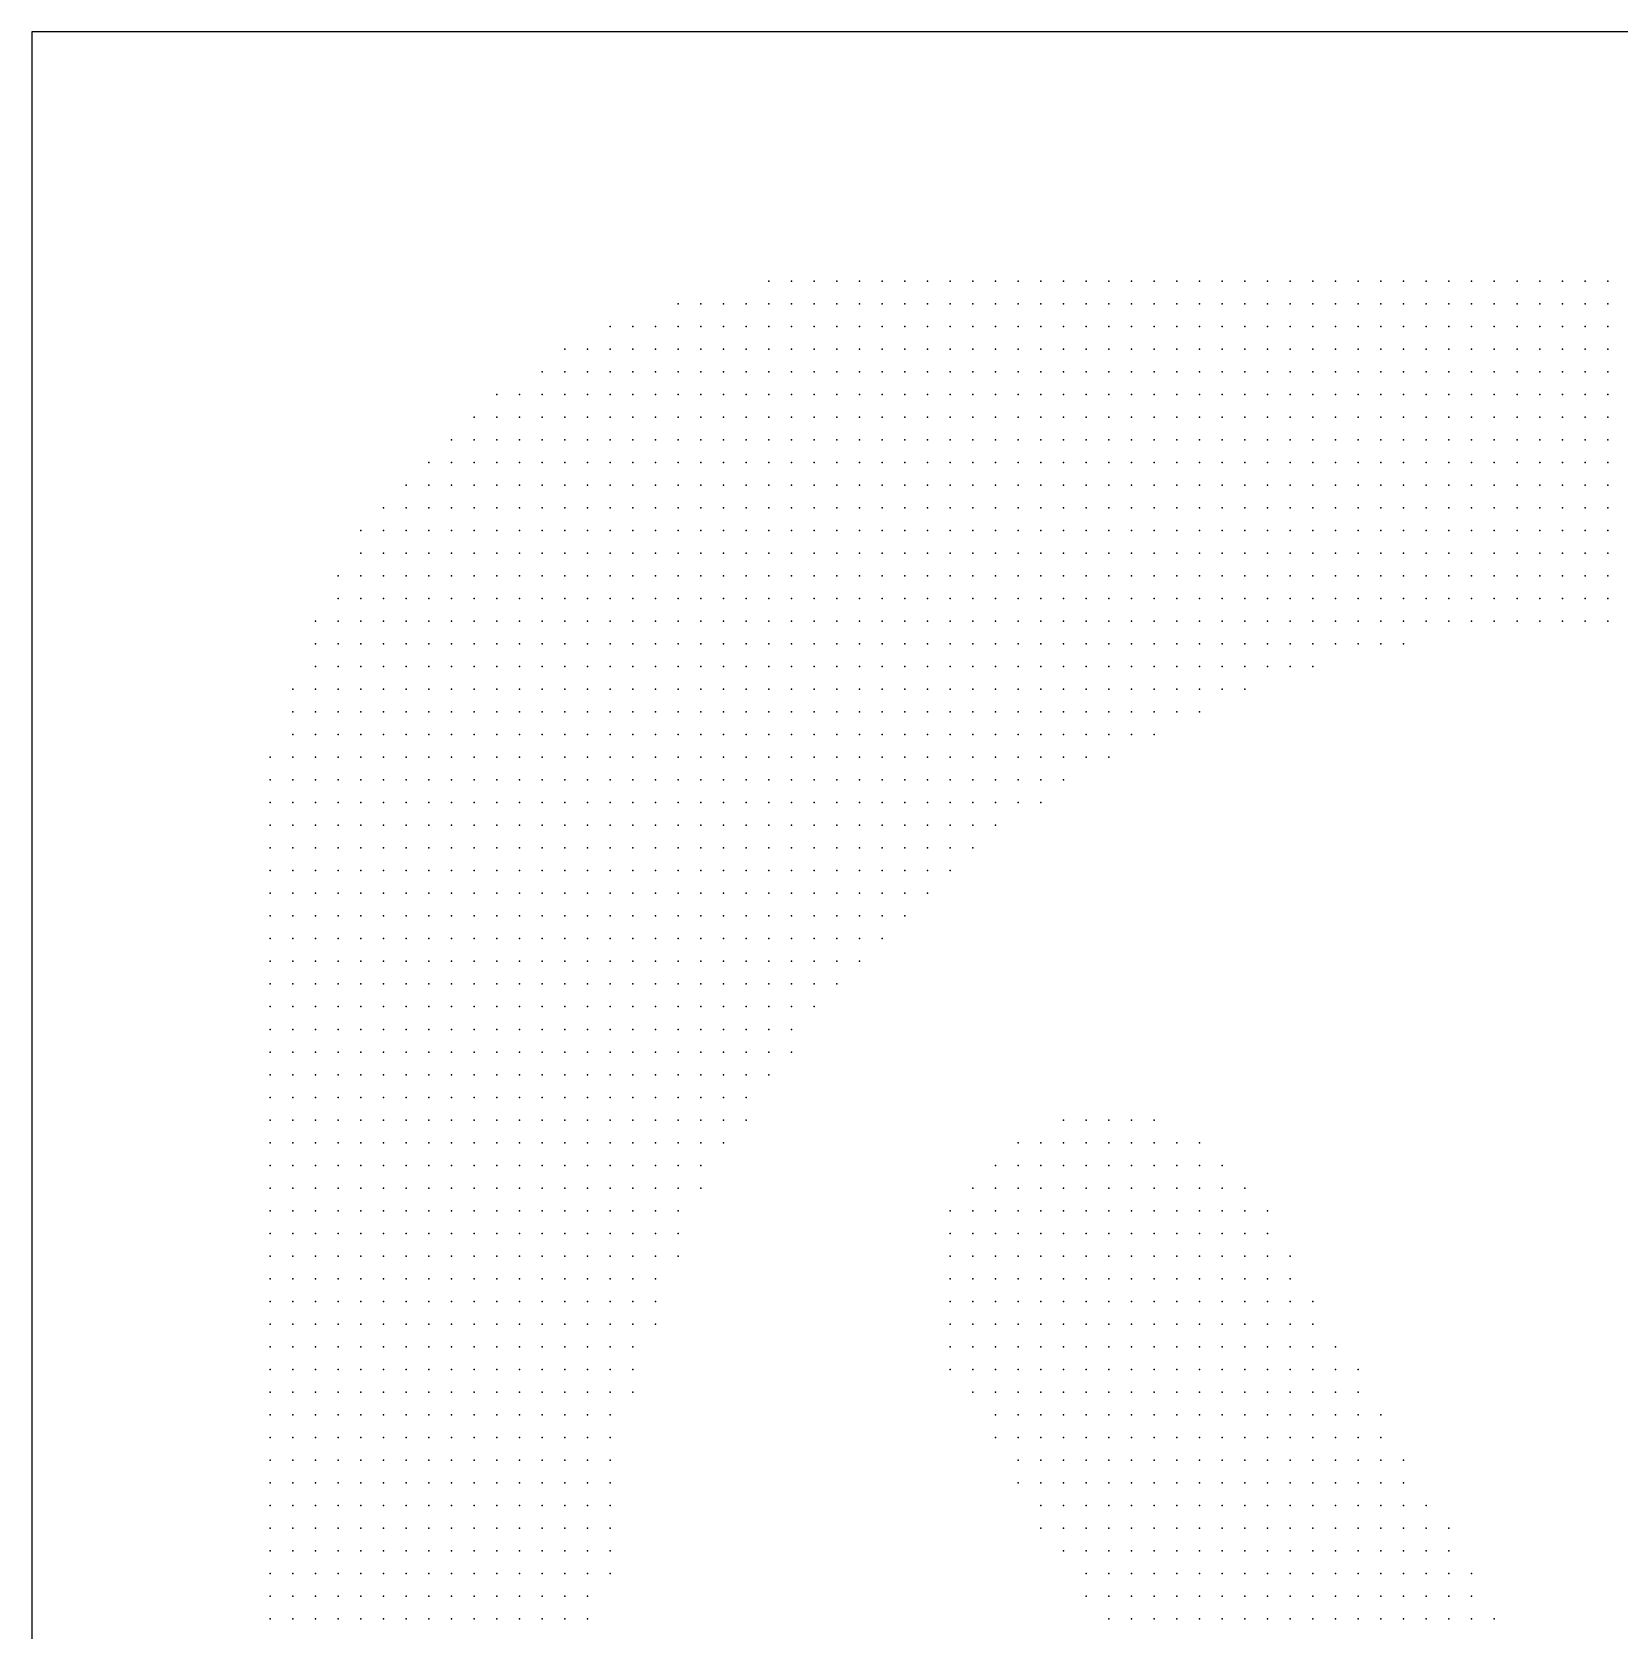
# Model space of a CAD drawing. Header units: millimetres. Extents: x 2848 to 6961, y 1568 to 7914.
# Drawn here: x 2848.3 to 2918.3, y 1649.8 to 1720.3 of the extents above; entities that cross this region are included whole.
import ezdxf

# ---------------------------------------------------------------- set-up
doc = ezdxf.new("R2010")
doc.units = ezdxf.units.MM
doc.header["$PDSIZE"] = -2

msp = doc.modelspace()

# ---------------------------------------------------------------- linework, layer by layer
msp.add_lwpolyline([(2848.282, 1580.289), (2988.282, 1580.289), (2988.282, 1720.289), (2848.282, 1720.289)], close=True)
at = {"color": 20, "true_color": 0xef3939}
for p in [(2880.782, 1709.289), (2881.782, 1709.289), (2882.782, 1709.289), (2883.782, 1709.289), (2884.782, 1709.289), (2885.782, 1709.289), (2886.782, 1709.289), (2887.782, 1709.289), (2888.782, 1709.289), (2889.782, 1709.289), (2890.782, 1709.289), (2891.782, 1709.289), (2892.782, 1709.289), (2893.782, 1709.289), (2894.782, 1709.289), (2895.782, 1709.289), (2896.782, 1709.289), (2897.782, 1709.289), (2898.782, 1709.289), (2899.782, 1709.289), (2900.782, 1709.289), (2901.782, 1709.289), (2902.782, 1709.289), (2903.782, 1709.289), (2904.782, 1709.289), (2905.782, 1709.289), (2906.782, 1709.289), (2907.782, 1709.289), (2908.782, 1709.289), (2909.782, 1709.289), (2910.782, 1709.289), (2911.782, 1709.289), (2912.782, 1709.289), (2913.782, 1709.289), (2914.782, 1709.289), (2915.782, 1709.289), (2916.782, 1709.289), (2917.782, 1709.289), (2876.782, 1708.289), (2877.782, 1708.289), (2878.782, 1708.289), (2879.782, 1708.289), (2880.782, 1708.289), (2881.782, 1708.289), (2882.782, 1708.289), (2883.782, 1708.289), (2884.782, 1708.289), (2885.782, 1708.289), (2886.782, 1708.289), (2887.782, 1708.289), (2888.782, 1708.289), (2889.782, 1708.289), (2890.782, 1708.289), (2891.782, 1708.289), (2892.782, 1708.289), (2893.782, 1708.289), (2894.782, 1708.289), (2895.782, 1708.289), (2896.782, 1708.289), (2897.782, 1708.289), (2898.782, 1708.289), (2899.782, 1708.289), (2900.782, 1708.289), (2901.782, 1708.289), (2902.782, 1708.289), (2903.782, 1708.289), (2904.782, 1708.289), (2905.782, 1708.289), (2906.782, 1708.289), (2907.782, 1708.289), (2908.782, 1708.289), (2909.782, 1708.289), (2910.782, 1708.289), (2911.782, 1708.289), (2912.782, 1708.289), (2913.782, 1708.289), (2914.782, 1708.289), (2915.782, 1708.289), (2916.782, 1708.289), (2917.782, 1708.289), (2873.782, 1707.289), (2874.782, 1707.289), (2875.782, 1707.289), (2876.782, 1707.289), (2877.782, 1707.289), (2878.782, 1707.289), (2879.782, 1707.289), (2880.782, 1707.289), (2881.782, 1707.289), (2882.782, 1707.289), (2883.782, 1707.289), (2884.782, 1707.289), (2885.782, 1707.289), (2886.782, 1707.289), (2887.782, 1707.289), (2888.782, 1707.289), (2889.782, 1707.289), (2890.782, 1707.289), (2891.782, 1707.289), (2892.782, 1707.289), (2893.782, 1707.289), (2894.782, 1707.289), (2895.782, 1707.289), (2896.782, 1707.289), (2897.782, 1707.289), (2898.782, 1707.289), (2899.782, 1707.289), (2900.782, 1707.289), (2901.782, 1707.289), (2902.782, 1707.289), (2903.782, 1707.289), (2904.782, 1707.289), (2905.782, 1707.289), (2906.782, 1707.289), (2907.782, 1707.289), (2908.782, 1707.289), (2909.782, 1707.289), (2910.782, 1707.289), (2911.782, 1707.289), (2912.782, 1707.289), (2913.782, 1707.289), (2914.782, 1707.289), (2915.782, 1707.289), (2916.782, 1707.289), (2917.782, 1707.289), (2871.782, 1706.289), (2872.782, 1706.289), (2873.782, 1706.289), (2874.782, 1706.289), (2875.782, 1706.289), (2876.782, 1706.289), (2877.782, 1706.289), (2878.782, 1706.289), (2879.782, 1706.289), (2880.782, 1706.289), (2881.782, 1706.289), (2882.782, 1706.289), (2883.782, 1706.289), (2884.782, 1706.289), (2885.782, 1706.289), (2886.782, 1706.289), (2887.782, 1706.289), (2888.782, 1706.289), (2889.782, 1706.289), (2890.782, 1706.289), (2891.782, 1706.289), (2892.782, 1706.289), (2893.782, 1706.289), (2894.782, 1706.289), (2895.782, 1706.289), (2896.782, 1706.289), (2897.782, 1706.289), (2898.782, 1706.289), (2899.782, 1706.289), (2900.782, 1706.289), (2901.782, 1706.289), (2902.782, 1706.289), (2903.782, 1706.289), (2904.782, 1706.289), (2905.782, 1706.289), (2906.782, 1706.289), (2907.782, 1706.289), (2908.782, 1706.289), (2909.782, 1706.289), (2910.782, 1706.289), (2911.782, 1706.289), (2912.782, 1706.289), (2913.782, 1706.289), (2914.782, 1706.289), (2915.782, 1706.289), (2916.782, 1706.289), (2917.782, 1706.289), (2870.782, 1705.289), (2871.782, 1705.289), (2872.782, 1705.289), (2873.782, 1705.289), (2874.782, 1705.289), (2875.782, 1705.289), (2876.782, 1705.289), (2877.782, 1705.289), (2878.782, 1705.289), (2879.782, 1705.289), (2880.782, 1705.289), (2881.782, 1705.289), (2882.782, 1705.289), (2883.782, 1705.289), (2884.782, 1705.289), (2885.782, 1705.289), (2886.782, 1705.289), (2887.782, 1705.289), (2888.782, 1705.289), (2889.782, 1705.289), (2890.782, 1705.289), (2891.782, 1705.289), (2892.782, 1705.289), (2893.782, 1705.289), (2894.782, 1705.289), (2895.782, 1705.289), (2896.782, 1705.289), (2897.782, 1705.289), (2898.782, 1705.289), (2899.782, 1705.289), (2900.782, 1705.289), (2901.782, 1705.289), (2902.782, 1705.289), (2903.782, 1705.289), (2904.782, 1705.289), (2905.782, 1705.289), (2906.782, 1705.289), (2907.782, 1705.289), (2908.782, 1705.289), (2909.782, 1705.289), (2910.782, 1705.289), (2911.782, 1705.289), (2912.782, 1705.289), (2913.782, 1705.289), (2914.782, 1705.289), (2915.782, 1705.289), (2916.782, 1705.289), (2917.782, 1705.289), (2868.782, 1704.289), (2869.782, 1704.289), (2870.782, 1704.289), (2871.782, 1704.289), (2872.782, 1704.289), (2873.782, 1704.289), (2874.782, 1704.289), (2875.782, 1704.289), (2876.782, 1704.289), (2877.782, 1704.289), (2878.782, 1704.289), (2879.782, 1704.289), (2880.782, 1704.289), (2881.782, 1704.289), (2882.782, 1704.289), (2883.782, 1704.289), (2884.782, 1704.289), (2885.782, 1704.289), (2886.782, 1704.289), (2887.782, 1704.289), (2888.782, 1704.289), (2889.782, 1704.289), (2890.782, 1704.289), (2891.782, 1704.289), (2892.782, 1704.289), (2893.782, 1704.289), (2894.782, 1704.289), (2895.782, 1704.289), (2896.782, 1704.289), (2897.782, 1704.289), (2898.782, 1704.289), (2899.782, 1704.289), (2900.782, 1704.289), (2901.782, 1704.289), (2902.782, 1704.289), (2903.782, 1704.289), (2904.782, 1704.289), (2905.782, 1704.289), (2906.782, 1704.289), (2907.782, 1704.289), (2908.782, 1704.289), (2909.782, 1704.289), (2910.782, 1704.289), (2911.782, 1704.289), (2912.782, 1704.289), (2913.782, 1704.289), (2914.782, 1704.289), (2915.782, 1704.289), (2916.782, 1704.289), (2917.782, 1704.289), (2867.782, 1703.289), (2868.782, 1703.289), (2869.782, 1703.289), (2870.782, 1703.289), (2871.782, 1703.289), (2872.782, 1703.289), (2873.782, 1703.289), (2874.782, 1703.289), (2875.782, 1703.289), (2876.782, 1703.289), (2877.782, 1703.289), (2878.782, 1703.289), (2879.782, 1703.289), (2880.782, 1703.289), (2881.782, 1703.289), (2882.782, 1703.289), (2883.782, 1703.289), (2884.782, 1703.289), (2885.782, 1703.289), (2886.782, 1703.289), (2887.782, 1703.289), (2888.782, 1703.289), (2889.782, 1703.289), (2890.782, 1703.289), (2891.782, 1703.289), (2892.782, 1703.289), (2893.782, 1703.289), (2894.782, 1703.289), (2895.782, 1703.289), (2896.782, 1703.289), (2897.782, 1703.289), (2898.782, 1703.289), (2899.782, 1703.289), (2900.782, 1703.289), (2901.782, 1703.289), (2902.782, 1703.289), (2903.782, 1703.289), (2904.782, 1703.289), (2905.782, 1703.289), (2906.782, 1703.289), (2907.782, 1703.289), (2908.782, 1703.289), (2909.782, 1703.289), (2910.782, 1703.289), (2911.782, 1703.289), (2912.782, 1703.289), (2913.782, 1703.289), (2914.782, 1703.289), (2915.782, 1703.289), (2916.782, 1703.289), (2917.782, 1703.289), (2866.782, 1702.289), (2867.782, 1702.289), (2868.782, 1702.289), (2869.782, 1702.289), (2870.782, 1702.289), (2871.782, 1702.289), (2872.782, 1702.289), (2873.782, 1702.289), (2874.782, 1702.289), (2875.782, 1702.289), (2876.782, 1702.289), (2877.782, 1702.289), (2878.782, 1702.289), (2879.782, 1702.289), (2880.782, 1702.289), (2881.782, 1702.289), (2882.782, 1702.289), (2883.782, 1702.289), (2884.782, 1702.289), (2885.782, 1702.289), (2886.782, 1702.289), (2887.782, 1702.289), (2888.782, 1702.289), (2889.782, 1702.289), (2890.782, 1702.289), (2891.782, 1702.289), (2892.782, 1702.289), (2893.782, 1702.289), (2894.782, 1702.289), (2895.782, 1702.289), (2896.782, 1702.289), (2897.782, 1702.289), (2898.782, 1702.289), (2899.782, 1702.289), (2900.782, 1702.289), (2901.782, 1702.289), (2902.782, 1702.289), (2903.782, 1702.289), (2904.782, 1702.289), (2905.782, 1702.289), (2906.782, 1702.289), (2907.782, 1702.289), (2908.782, 1702.289), (2909.782, 1702.289), (2910.782, 1702.289), (2911.782, 1702.289), (2912.782, 1702.289), (2913.782, 1702.289), (2914.782, 1702.289), (2915.782, 1702.289), (2916.782, 1702.289), (2917.782, 1702.289), (2865.782, 1701.289), (2866.782, 1701.289), (2867.782, 1701.289), (2868.782, 1701.289), (2869.782, 1701.289), (2870.782, 1701.289), (2871.782, 1701.289), (2872.782, 1701.289), (2873.782, 1701.289), (2874.782, 1701.289), (2875.782, 1701.289), (2876.782, 1701.289), (2877.782, 1701.289), (2878.782, 1701.289), (2879.782, 1701.289), (2880.782, 1701.289), (2881.782, 1701.289), (2882.782, 1701.289), (2883.782, 1701.289), (2884.782, 1701.289), (2885.782, 1701.289), (2886.782, 1701.289), (2887.782, 1701.289), (2888.782, 1701.289), (2889.782, 1701.289), (2890.782, 1701.289), (2891.782, 1701.289), (2892.782, 1701.289), (2893.782, 1701.289), (2894.782, 1701.289), (2895.782, 1701.289), (2896.782, 1701.289), (2897.782, 1701.289), (2898.782, 1701.289), (2899.782, 1701.289), (2900.782, 1701.289), (2901.782, 1701.289), (2902.782, 1701.289), (2903.782, 1701.289), (2904.782, 1701.289), (2905.782, 1701.289), (2906.782, 1701.289), (2907.782, 1701.289), (2908.782, 1701.289), (2909.782, 1701.289), (2910.782, 1701.289), (2911.782, 1701.289), (2912.782, 1701.289), (2913.782, 1701.289), (2914.782, 1701.289), (2915.782, 1701.289), (2916.782, 1701.289), (2917.782, 1701.289), (2864.782, 1700.289), (2865.782, 1700.289), (2866.782, 1700.289), (2867.782, 1700.289), (2868.782, 1700.289), (2869.782, 1700.289), (2870.782, 1700.289), (2871.782, 1700.289), (2872.782, 1700.289), (2873.782, 1700.289), (2874.782, 1700.289), (2875.782, 1700.289), (2876.782, 1700.289), (2877.782, 1700.289), (2878.782, 1700.289), (2879.782, 1700.289), (2880.782, 1700.289), (2881.782, 1700.289), (2882.782, 1700.289), (2883.782, 1700.289), (2884.782, 1700.289), (2885.782, 1700.289), (2886.782, 1700.289), (2887.782, 1700.289), (2888.782, 1700.289), (2889.782, 1700.289), (2890.782, 1700.289), (2891.782, 1700.289), (2892.782, 1700.289), (2893.782, 1700.289), (2894.782, 1700.289), (2895.782, 1700.289), (2896.782, 1700.289), (2897.782, 1700.289), (2898.782, 1700.289), (2899.782, 1700.289), (2900.782, 1700.289), (2901.782, 1700.289), (2902.782, 1700.289), (2903.782, 1700.289), (2904.782, 1700.289), (2905.782, 1700.289), (2906.782, 1700.289), (2907.782, 1700.289), (2908.782, 1700.289), (2909.782, 1700.289), (2910.782, 1700.289), (2911.782, 1700.289), (2912.782, 1700.289), (2913.782, 1700.289), (2914.782, 1700.289), (2915.782, 1700.289), (2916.782, 1700.289), (2917.782, 1700.289), (2863.782, 1699.289), (2864.782, 1699.289), (2865.782, 1699.289), (2866.782, 1699.289), (2867.782, 1699.289), (2868.782, 1699.289), (2869.782, 1699.289), (2870.782, 1699.289), (2871.782, 1699.289), (2872.782, 1699.289), (2873.782, 1699.289), (2874.782, 1699.289), (2875.782, 1699.289), (2876.782, 1699.289), (2877.782, 1699.289), (2878.782, 1699.289), (2879.782, 1699.289), (2880.782, 1699.289), (2881.782, 1699.289), (2882.782, 1699.289), (2883.782, 1699.289), (2884.782, 1699.289), (2885.782, 1699.289), (2886.782, 1699.289), (2887.782, 1699.289), (2888.782, 1699.289), (2889.782, 1699.289), (2890.782, 1699.289), (2891.782, 1699.289), (2892.782, 1699.289), (2893.782, 1699.289), (2894.782, 1699.289), (2895.782, 1699.289), (2896.782, 1699.289), (2897.782, 1699.289), (2898.782, 1699.289), (2899.782, 1699.289), (2900.782, 1699.289), (2901.782, 1699.289), (2902.782, 1699.289), (2903.782, 1699.289), (2904.782, 1699.289), (2905.782, 1699.289), (2906.782, 1699.289), (2907.782, 1699.289), (2908.782, 1699.289), (2909.782, 1699.289), (2910.782, 1699.289), (2911.782, 1699.289), (2912.782, 1699.289), (2913.782, 1699.289), (2914.782, 1699.289), (2915.782, 1699.289), (2916.782, 1699.289), (2917.782, 1699.289), (2862.782, 1698.289), (2863.782, 1698.289), (2864.782, 1698.289), (2865.782, 1698.289), (2866.782, 1698.289), (2867.782, 1698.289), (2868.782, 1698.289), (2869.782, 1698.289), (2870.782, 1698.289), (2871.782, 1698.289), (2872.782, 1698.289), (2873.782, 1698.289), (2874.782, 1698.289), (2875.782, 1698.289), (2876.782, 1698.289), (2877.782, 1698.289), (2878.782, 1698.289), (2879.782, 1698.289), (2880.782, 1698.289), (2881.782, 1698.289), (2882.782, 1698.289), (2883.782, 1698.289), (2884.782, 1698.289), (2885.782, 1698.289), (2886.782, 1698.289), (2887.782, 1698.289), (2888.782, 1698.289), (2889.782, 1698.289), (2890.782, 1698.289), (2891.782, 1698.289), (2892.782, 1698.289), (2893.782, 1698.289), (2894.782, 1698.289), (2895.782, 1698.289), (2896.782, 1698.289), (2897.782, 1698.289), (2898.782, 1698.289), (2899.782, 1698.289), (2900.782, 1698.289), (2901.782, 1698.289), (2902.782, 1698.289), (2903.782, 1698.289), (2904.782, 1698.289), (2905.782, 1698.289), (2906.782, 1698.289), (2907.782, 1698.289), (2908.782, 1698.289), (2909.782, 1698.289), (2910.782, 1698.289), (2911.782, 1698.289), (2912.782, 1698.289), (2913.782, 1698.289), (2914.782, 1698.289), (2915.782, 1698.289), (2916.782, 1698.289), (2917.782, 1698.289), (2862.782, 1697.289), (2863.782, 1697.289), (2864.782, 1697.289), (2865.782, 1697.289), (2866.782, 1697.289), (2867.782, 1697.289), (2868.782, 1697.289), (2869.782, 1697.289), (2870.782, 1697.289), (2871.782, 1697.289), (2872.782, 1697.289), (2873.782, 1697.289), (2874.782, 1697.289), (2875.782, 1697.289), (2876.782, 1697.289), (2877.782, 1697.289), (2878.782, 1697.289), (2879.782, 1697.289), (2880.782, 1697.289), (2881.782, 1697.289), (2882.782, 1697.289), (2883.782, 1697.289), (2884.782, 1697.289), (2885.782, 1697.289), (2886.782, 1697.289), (2887.782, 1697.289), (2888.782, 1697.289), (2889.782, 1697.289), (2890.782, 1697.289), (2891.782, 1697.289), (2892.782, 1697.289), (2893.782, 1697.289), (2894.782, 1697.289), (2895.782, 1697.289), (2896.782, 1697.289), (2897.782, 1697.289), (2898.782, 1697.289), (2899.782, 1697.289), (2900.782, 1697.289), (2901.782, 1697.289), (2902.782, 1697.289), (2903.782, 1697.289), (2904.782, 1697.289), (2905.782, 1697.289), (2906.782, 1697.289), (2907.782, 1697.289), (2908.782, 1697.289), (2909.782, 1697.289), (2910.782, 1697.289), (2911.782, 1697.289), (2912.782, 1697.289), (2913.782, 1697.289), (2914.782, 1697.289), (2915.782, 1697.289), (2916.782, 1697.289), (2917.782, 1697.289), (2861.782, 1696.289), (2862.782, 1696.289), (2863.782, 1696.289), (2864.782, 1696.289), (2865.782, 1696.289), (2866.782, 1696.289), (2867.782, 1696.289), (2868.782, 1696.289), (2869.782, 1696.289), (2870.782, 1696.289), (2871.782, 1696.289), (2872.782, 1696.289), (2873.782, 1696.289), (2874.782, 1696.289), (2875.782, 1696.289), (2876.782, 1696.289), (2877.782, 1696.289), (2878.782, 1696.289), (2879.782, 1696.289), (2880.782, 1696.289), (2881.782, 1696.289), (2882.782, 1696.289), (2883.782, 1696.289), (2884.782, 1696.289), (2885.782, 1696.289), (2886.782, 1696.289), (2887.782, 1696.289), (2888.782, 1696.289), (2889.782, 1696.289), (2890.782, 1696.289), (2891.782, 1696.289), (2892.782, 1696.289), (2893.782, 1696.289), (2894.782, 1696.289), (2895.782, 1696.289), (2896.782, 1696.289), (2897.782, 1696.289), (2898.782, 1696.289), (2899.782, 1696.289), (2900.782, 1696.289), (2901.782, 1696.289), (2902.782, 1696.289), (2903.782, 1696.289), (2904.782, 1696.289), (2905.782, 1696.289), (2906.782, 1696.289), (2907.782, 1696.289), (2908.782, 1696.289), (2909.782, 1696.289), (2910.782, 1696.289), (2911.782, 1696.289), (2912.782, 1696.289), (2913.782, 1696.289), (2914.782, 1696.289), (2915.782, 1696.289), (2916.782, 1696.289), (2917.782, 1696.289), (2861.782, 1695.289), (2862.782, 1695.289), (2863.782, 1695.289), (2864.782, 1695.289), (2865.782, 1695.289), (2866.782, 1695.289), (2867.782, 1695.289), (2868.782, 1695.289), (2869.782, 1695.289), (2870.782, 1695.289), (2871.782, 1695.289), (2872.782, 1695.289), (2873.782, 1695.289), (2874.782, 1695.289), (2875.782, 1695.289), (2876.782, 1695.289), (2877.782, 1695.289), (2878.782, 1695.289), (2879.782, 1695.289), (2880.782, 1695.289), (2881.782, 1695.289), (2882.782, 1695.289), (2883.782, 1695.289), (2884.782, 1695.289), (2885.782, 1695.289), (2886.782, 1695.289), (2887.782, 1695.289), (2888.782, 1695.289), (2889.782, 1695.289), (2890.782, 1695.289), (2891.782, 1695.289), (2892.782, 1695.289), (2893.782, 1695.289), (2894.782, 1695.289), (2895.782, 1695.289), (2896.782, 1695.289), (2897.782, 1695.289), (2898.782, 1695.289), (2899.782, 1695.289), (2900.782, 1695.289), (2901.782, 1695.289), (2902.782, 1695.289), (2903.782, 1695.289), (2904.782, 1695.289), (2905.782, 1695.289), (2906.782, 1695.289), (2907.782, 1695.289), (2908.782, 1695.289), (2909.782, 1695.289), (2910.782, 1695.289), (2911.782, 1695.289), (2912.782, 1695.289), (2913.782, 1695.289), (2914.782, 1695.289), (2915.782, 1695.289), (2916.782, 1695.289), (2917.782, 1695.289), (2860.782, 1694.289), (2861.782, 1694.289), (2862.782, 1694.289), (2863.782, 1694.289), (2864.782, 1694.289), (2865.782, 1694.289), (2866.782, 1694.289), (2867.782, 1694.289), (2868.782, 1694.289), (2869.782, 1694.289), (2870.782, 1694.289), (2871.782, 1694.289), (2872.782, 1694.289), (2873.782, 1694.289), (2874.782, 1694.289), (2875.782, 1694.289), (2876.782, 1694.289), (2877.782, 1694.289), (2878.782, 1694.289), (2879.782, 1694.289), (2880.782, 1694.289), (2881.782, 1694.289), (2882.782, 1694.289), (2883.782, 1694.289), (2884.782, 1694.289), (2885.782, 1694.289), (2886.782, 1694.289), (2887.782, 1694.289), (2888.782, 1694.289), (2889.782, 1694.289), (2890.782, 1694.289), (2891.782, 1694.289), (2892.782, 1694.289), (2893.782, 1694.289), (2894.782, 1694.289), (2895.782, 1694.289), (2896.782, 1694.289), (2897.782, 1694.289), (2898.782, 1694.289), (2899.782, 1694.289), (2900.782, 1694.289), (2901.782, 1694.289), (2902.782, 1694.289), (2903.782, 1694.289), (2904.782, 1694.289), (2905.782, 1694.289), (2906.782, 1694.289), (2907.782, 1694.289), (2908.782, 1694.289), (2909.782, 1694.289), (2910.782, 1694.289), (2911.782, 1694.289), (2912.782, 1694.289), (2913.782, 1694.289), (2914.782, 1694.289), (2915.782, 1694.289), (2916.782, 1694.289), (2917.782, 1694.289), (2860.782, 1693.289), (2861.782, 1693.289), (2862.782, 1693.289), (2863.782, 1693.289), (2864.782, 1693.289), (2865.782, 1693.289), (2866.782, 1693.289), (2867.782, 1693.289), (2868.782, 1693.289), (2869.782, 1693.289), (2870.782, 1693.289), (2871.782, 1693.289), (2872.782, 1693.289), (2873.782, 1693.289), (2874.782, 1693.289), (2875.782, 1693.289), (2876.782, 1693.289), (2877.782, 1693.289), (2878.782, 1693.289), (2879.782, 1693.289), (2880.782, 1693.289), (2881.782, 1693.289), (2882.782, 1693.289), (2883.782, 1693.289), (2884.782, 1693.289), (2885.782, 1693.289), (2886.782, 1693.289), (2887.782, 1693.289), (2888.782, 1693.289), (2889.782, 1693.289), (2890.782, 1693.289), (2891.782, 1693.289), (2892.782, 1693.289), (2893.782, 1693.289), (2894.782, 1693.289), (2895.782, 1693.289), (2896.782, 1693.289), (2897.782, 1693.289), (2898.782, 1693.289), (2899.782, 1693.289), (2900.782, 1693.289), (2901.782, 1693.289), (2902.782, 1693.289), (2903.782, 1693.289), (2904.782, 1693.289), (2905.782, 1693.289), (2906.782, 1693.289), (2907.782, 1693.289), (2908.782, 1693.289), (2860.782, 1692.289), (2861.782, 1692.289), (2862.782, 1692.289), (2863.782, 1692.289), (2864.782, 1692.289), (2865.782, 1692.289), (2866.782, 1692.289), (2867.782, 1692.289), (2868.782, 1692.289), (2869.782, 1692.289), (2870.782, 1692.289), (2871.782, 1692.289), (2872.782, 1692.289), (2873.782, 1692.289), (2874.782, 1692.289), (2875.782, 1692.289), (2876.782, 1692.289), (2877.782, 1692.289), (2878.782, 1692.289), (2879.782, 1692.289), (2880.782, 1692.289), (2881.782, 1692.289), (2882.782, 1692.289), (2883.782, 1692.289), (2884.782, 1692.289), (2885.782, 1692.289), (2886.782, 1692.289), (2887.782, 1692.289), (2888.782, 1692.289), (2889.782, 1692.289), (2890.782, 1692.289), (2891.782, 1692.289), (2892.782, 1692.289), (2893.782, 1692.289), (2894.782, 1692.289), (2895.782, 1692.289), (2896.782, 1692.289), (2897.782, 1692.289), (2898.782, 1692.289), (2899.782, 1692.289), (2900.782, 1692.289), (2901.782, 1692.289), (2902.782, 1692.289), (2903.782, 1692.289), (2904.782, 1692.289), (2859.782, 1691.289), (2860.782, 1691.289), (2861.782, 1691.289), (2862.782, 1691.289), (2863.782, 1691.289), (2864.782, 1691.289), (2865.782, 1691.289), (2866.782, 1691.289), (2867.782, 1691.289), (2868.782, 1691.289), (2869.782, 1691.289), (2870.782, 1691.289), (2871.782, 1691.289), (2872.782, 1691.289), (2873.782, 1691.289), (2874.782, 1691.289), (2875.782, 1691.289), (2876.782, 1691.289), (2877.782, 1691.289), (2878.782, 1691.289), (2879.782, 1691.289), (2880.782, 1691.289), (2881.782, 1691.289), (2882.782, 1691.289), (2883.782, 1691.289), (2884.782, 1691.289), (2885.782, 1691.289), (2886.782, 1691.289), (2887.782, 1691.289), (2888.782, 1691.289), (2889.782, 1691.289), (2890.782, 1691.289), (2891.782, 1691.289), (2892.782, 1691.289), (2893.782, 1691.289), (2894.782, 1691.289), (2895.782, 1691.289), (2896.782, 1691.289), (2897.782, 1691.289), (2898.782, 1691.289), (2899.782, 1691.289), (2900.782, 1691.289), (2901.782, 1691.289), (2859.782, 1690.289), (2860.782, 1690.289), (2861.782, 1690.289), (2862.782, 1690.289), (2863.782, 1690.289), (2864.782, 1690.289), (2865.782, 1690.289), (2866.782, 1690.289), (2867.782, 1690.289), (2868.782, 1690.289), (2869.782, 1690.289), (2870.782, 1690.289), (2871.782, 1690.289), (2872.782, 1690.289), (2873.782, 1690.289), (2874.782, 1690.289), (2875.782, 1690.289), (2876.782, 1690.289), (2877.782, 1690.289), (2878.782, 1690.289), (2879.782, 1690.289), (2880.782, 1690.289), (2881.782, 1690.289), (2882.782, 1690.289), (2883.782, 1690.289), (2884.782, 1690.289), (2885.782, 1690.289), (2886.782, 1690.289), (2887.782, 1690.289), (2888.782, 1690.289), (2889.782, 1690.289), (2890.782, 1690.289), (2891.782, 1690.289), (2892.782, 1690.289), (2893.782, 1690.289), (2894.782, 1690.289), (2895.782, 1690.289), (2896.782, 1690.289), (2897.782, 1690.289), (2898.782, 1690.289), (2899.782, 1690.289), (2859.782, 1689.289), (2860.782, 1689.289), (2861.782, 1689.289), (2862.782, 1689.289), (2863.782, 1689.289), (2864.782, 1689.289), (2865.782, 1689.289), (2866.782, 1689.289), (2867.782, 1689.289), (2868.782, 1689.289), (2869.782, 1689.289), (2870.782, 1689.289), (2871.782, 1689.289), (2872.782, 1689.289), (2873.782, 1689.289), (2874.782, 1689.289), (2875.782, 1689.289), (2876.782, 1689.289), (2877.782, 1689.289), (2878.782, 1689.289), (2879.782, 1689.289), (2880.782, 1689.289), (2881.782, 1689.289), (2882.782, 1689.289), (2883.782, 1689.289), (2884.782, 1689.289), (2885.782, 1689.289), (2886.782, 1689.289), (2887.782, 1689.289), (2888.782, 1689.289), (2889.782, 1689.289), (2890.782, 1689.289), (2891.782, 1689.289), (2892.782, 1689.289), (2893.782, 1689.289), (2894.782, 1689.289), (2895.782, 1689.289), (2896.782, 1689.289), (2897.782, 1689.289), (2858.782, 1688.289), (2859.782, 1688.289), (2860.782, 1688.289), (2861.782, 1688.289), (2862.782, 1688.289), (2863.782, 1688.289), (2864.782, 1688.289), (2865.782, 1688.289), (2866.782, 1688.289), (2867.782, 1688.289), (2868.782, 1688.289), (2869.782, 1688.289), (2870.782, 1688.289), (2871.782, 1688.289), (2872.782, 1688.289), (2873.782, 1688.289), (2874.782, 1688.289), (2875.782, 1688.289), (2876.782, 1688.289), (2877.782, 1688.289), (2878.782, 1688.289), (2879.782, 1688.289), (2880.782, 1688.289), (2881.782, 1688.289), (2882.782, 1688.289), (2883.782, 1688.289), (2884.782, 1688.289), (2885.782, 1688.289), (2886.782, 1688.289), (2887.782, 1688.289), (2888.782, 1688.289), (2889.782, 1688.289), (2890.782, 1688.289), (2891.782, 1688.289), (2892.782, 1688.289), (2893.782, 1688.289), (2894.782, 1688.289), (2895.782, 1688.289), (2858.782, 1687.289), (2859.782, 1687.289), (2860.782, 1687.289), (2861.782, 1687.289), (2862.782, 1687.289), (2863.782, 1687.289), (2864.782, 1687.289), (2865.782, 1687.289), (2866.782, 1687.289), (2867.782, 1687.289), (2868.782, 1687.289), (2869.782, 1687.289), (2870.782, 1687.289), (2871.782, 1687.289), (2872.782, 1687.289), (2873.782, 1687.289), (2874.782, 1687.289), (2875.782, 1687.289), (2876.782, 1687.289), (2877.782, 1687.289), (2878.782, 1687.289), (2879.782, 1687.289), (2880.782, 1687.289), (2881.782, 1687.289), (2882.782, 1687.289), (2883.782, 1687.289), (2884.782, 1687.289), (2885.782, 1687.289), (2886.782, 1687.289), (2887.782, 1687.289), (2888.782, 1687.289), (2889.782, 1687.289), (2890.782, 1687.289), (2891.782, 1687.289), (2892.782, 1687.289), (2893.782, 1687.289), (2858.782, 1686.289), (2859.782, 1686.289), (2860.782, 1686.289), (2861.782, 1686.289), (2862.782, 1686.289), (2863.782, 1686.289), (2864.782, 1686.289), (2865.782, 1686.289), (2866.782, 1686.289), (2867.782, 1686.289), (2868.782, 1686.289), (2869.782, 1686.289), (2870.782, 1686.289), (2871.782, 1686.289), (2872.782, 1686.289), (2873.782, 1686.289), (2874.782, 1686.289), (2875.782, 1686.289), (2876.782, 1686.289), (2877.782, 1686.289), (2878.782, 1686.289), (2879.782, 1686.289), (2880.782, 1686.289), (2881.782, 1686.289), (2882.782, 1686.289), (2883.782, 1686.289), (2884.782, 1686.289), (2885.782, 1686.289), (2886.782, 1686.289), (2887.782, 1686.289), (2888.782, 1686.289), (2889.782, 1686.289), (2890.782, 1686.289), (2891.782, 1686.289), (2892.782, 1686.289), (2858.782, 1685.289), (2859.782, 1685.289), (2860.782, 1685.289), (2861.782, 1685.289), (2862.782, 1685.289), (2863.782, 1685.289), (2864.782, 1685.289), (2865.782, 1685.289), (2866.782, 1685.289), (2867.782, 1685.289), (2868.782, 1685.289), (2869.782, 1685.289), (2870.782, 1685.289), (2871.782, 1685.289), (2872.782, 1685.289), (2873.782, 1685.289), (2874.782, 1685.289), (2875.782, 1685.289), (2876.782, 1685.289), (2877.782, 1685.289), (2878.782, 1685.289), (2879.782, 1685.289), (2880.782, 1685.289), (2881.782, 1685.289), (2882.782, 1685.289), (2883.782, 1685.289), (2884.782, 1685.289), (2885.782, 1685.289), (2886.782, 1685.289), (2887.782, 1685.289), (2888.782, 1685.289), (2889.782, 1685.289), (2890.782, 1685.289), (2858.782, 1684.289), (2859.782, 1684.289), (2860.782, 1684.289), (2861.782, 1684.289), (2862.782, 1684.289), (2863.782, 1684.289), (2864.782, 1684.289), (2865.782, 1684.289), (2866.782, 1684.289), (2867.782, 1684.289), (2868.782, 1684.289), (2869.782, 1684.289), (2870.782, 1684.289), (2871.782, 1684.289), (2872.782, 1684.289), (2873.782, 1684.289), (2874.782, 1684.289), (2875.782, 1684.289), (2876.782, 1684.289), (2877.782, 1684.289), (2878.782, 1684.289), (2879.782, 1684.289), (2880.782, 1684.289), (2881.782, 1684.289), (2882.782, 1684.289), (2883.782, 1684.289), (2884.782, 1684.289), (2885.782, 1684.289), (2886.782, 1684.289), (2887.782, 1684.289), (2888.782, 1684.289), (2889.782, 1684.289), (2858.782, 1683.289), (2859.782, 1683.289), (2860.782, 1683.289), (2861.782, 1683.289), (2862.782, 1683.289), (2863.782, 1683.289), (2864.782, 1683.289), (2865.782, 1683.289), (2866.782, 1683.289), (2867.782, 1683.289), (2868.782, 1683.289), (2869.782, 1683.289), (2870.782, 1683.289), (2871.782, 1683.289), (2872.782, 1683.289), (2873.782, 1683.289), (2874.782, 1683.289), (2875.782, 1683.289), (2876.782, 1683.289), (2877.782, 1683.289), (2878.782, 1683.289), (2879.782, 1683.289), (2880.782, 1683.289), (2881.782, 1683.289), (2882.782, 1683.289), (2883.782, 1683.289), (2884.782, 1683.289), (2885.782, 1683.289), (2886.782, 1683.289), (2887.782, 1683.289), (2888.782, 1683.289), (2858.782, 1682.289), (2859.782, 1682.289), (2860.782, 1682.289), (2861.782, 1682.289), (2862.782, 1682.289), (2863.782, 1682.289), (2864.782, 1682.289), (2865.782, 1682.289), (2866.782, 1682.289), (2867.782, 1682.289), (2868.782, 1682.289), (2869.782, 1682.289), (2870.782, 1682.289), (2871.782, 1682.289), (2872.782, 1682.289), (2873.782, 1682.289), (2874.782, 1682.289), (2875.782, 1682.289), (2876.782, 1682.289), (2877.782, 1682.289), (2878.782, 1682.289), (2879.782, 1682.289), (2880.782, 1682.289), (2881.782, 1682.289), (2882.782, 1682.289), (2883.782, 1682.289), (2884.782, 1682.289), (2885.782, 1682.289), (2886.782, 1682.289), (2887.782, 1682.289), (2858.782, 1681.289), (2859.782, 1681.289), (2860.782, 1681.289), (2861.782, 1681.289), (2862.782, 1681.289), (2863.782, 1681.289), (2864.782, 1681.289), (2865.782, 1681.289), (2866.782, 1681.289), (2867.782, 1681.289), (2868.782, 1681.289), (2869.782, 1681.289), (2870.782, 1681.289), (2871.782, 1681.289), (2872.782, 1681.289), (2873.782, 1681.289), (2874.782, 1681.289), (2875.782, 1681.289), (2876.782, 1681.289), (2877.782, 1681.289), (2878.782, 1681.289), (2879.782, 1681.289), (2880.782, 1681.289), (2881.782, 1681.289), (2882.782, 1681.289), (2883.782, 1681.289), (2884.782, 1681.289), (2885.782, 1681.289), (2886.782, 1681.289), (2858.782, 1680.289), (2859.782, 1680.289), (2860.782, 1680.289), (2861.782, 1680.289), (2862.782, 1680.289), (2863.782, 1680.289), (2864.782, 1680.289), (2865.782, 1680.289), (2866.782, 1680.289), (2867.782, 1680.289), (2868.782, 1680.289), (2869.782, 1680.289), (2870.782, 1680.289), (2871.782, 1680.289), (2872.782, 1680.289), (2873.782, 1680.289), (2874.782, 1680.289), (2875.782, 1680.289), (2876.782, 1680.289), (2877.782, 1680.289), (2878.782, 1680.289), (2879.782, 1680.289), (2880.782, 1680.289), (2881.782, 1680.289), (2882.782, 1680.289), (2883.782, 1680.289), (2884.782, 1680.289), (2885.782, 1680.289), (2858.782, 1679.289), (2859.782, 1679.289), (2860.782, 1679.289), (2861.782, 1679.289), (2862.782, 1679.289), (2863.782, 1679.289), (2864.782, 1679.289), (2865.782, 1679.289), (2866.782, 1679.289), (2867.782, 1679.289), (2868.782, 1679.289), (2869.782, 1679.289), (2870.782, 1679.289), (2871.782, 1679.289), (2872.782, 1679.289), (2873.782, 1679.289), (2874.782, 1679.289), (2875.782, 1679.289), (2876.782, 1679.289), (2877.782, 1679.289), (2878.782, 1679.289), (2879.782, 1679.289), (2880.782, 1679.289), (2881.782, 1679.289), (2882.782, 1679.289), (2883.782, 1679.289), (2884.782, 1679.289), (2858.782, 1678.289), (2859.782, 1678.289), (2860.782, 1678.289), (2861.782, 1678.289), (2862.782, 1678.289), (2863.782, 1678.289), (2864.782, 1678.289), (2865.782, 1678.289), (2866.782, 1678.289), (2867.782, 1678.289), (2868.782, 1678.289), (2869.782, 1678.289), (2870.782, 1678.289), (2871.782, 1678.289), (2872.782, 1678.289), (2873.782, 1678.289), (2874.782, 1678.289), (2875.782, 1678.289), (2876.782, 1678.289), (2877.782, 1678.289), (2878.782, 1678.289), (2879.782, 1678.289), (2880.782, 1678.289), (2881.782, 1678.289), (2882.782, 1678.289), (2883.782, 1678.289), (2858.782, 1677.289), (2859.782, 1677.289), (2860.782, 1677.289), (2861.782, 1677.289), (2862.782, 1677.289), (2863.782, 1677.289), (2864.782, 1677.289), (2865.782, 1677.289), (2866.782, 1677.289), (2867.782, 1677.289), (2868.782, 1677.289), (2869.782, 1677.289), (2870.782, 1677.289), (2871.782, 1677.289), (2872.782, 1677.289), (2873.782, 1677.289), (2874.782, 1677.289), (2875.782, 1677.289), (2876.782, 1677.289), (2877.782, 1677.289), (2878.782, 1677.289), (2879.782, 1677.289), (2880.782, 1677.289), (2881.782, 1677.289), (2882.782, 1677.289), (2858.782, 1676.289), (2859.782, 1676.289), (2860.782, 1676.289), (2861.782, 1676.289), (2862.782, 1676.289), (2863.782, 1676.289), (2864.782, 1676.289), (2865.782, 1676.289), (2866.782, 1676.289), (2867.782, 1676.289), (2868.782, 1676.289), (2869.782, 1676.289), (2870.782, 1676.289), (2871.782, 1676.289), (2872.782, 1676.289), (2873.782, 1676.289), (2874.782, 1676.289), (2875.782, 1676.289), (2876.782, 1676.289), (2877.782, 1676.289), (2878.782, 1676.289), (2879.782, 1676.289), (2880.782, 1676.289), (2881.782, 1676.289), (2858.782, 1675.289), (2859.782, 1675.289), (2860.782, 1675.289), (2861.782, 1675.289), (2862.782, 1675.289), (2863.782, 1675.289), (2864.782, 1675.289), (2865.782, 1675.289), (2866.782, 1675.289), (2867.782, 1675.289), (2868.782, 1675.289), (2869.782, 1675.289), (2870.782, 1675.289), (2871.782, 1675.289), (2872.782, 1675.289), (2873.782, 1675.289), (2874.782, 1675.289), (2875.782, 1675.289), (2876.782, 1675.289), (2877.782, 1675.289), (2878.782, 1675.289), (2879.782, 1675.289), (2880.782, 1675.289), (2881.782, 1675.289), (2858.782, 1674.289), (2859.782, 1674.289), (2860.782, 1674.289), (2861.782, 1674.289), (2862.782, 1674.289), (2863.782, 1674.289), (2864.782, 1674.289), (2865.782, 1674.289), (2866.782, 1674.289), (2867.782, 1674.289), (2868.782, 1674.289), (2869.782, 1674.289), (2870.782, 1674.289), (2871.782, 1674.289), (2872.782, 1674.289), (2873.782, 1674.289), (2874.782, 1674.289), (2875.782, 1674.289), (2876.782, 1674.289), (2877.782, 1674.289), (2878.782, 1674.289), (2879.782, 1674.289), (2880.782, 1674.289), (2858.782, 1673.289), (2859.782, 1673.289), (2860.782, 1673.289), (2861.782, 1673.289), (2862.782, 1673.289), (2863.782, 1673.289), (2864.782, 1673.289), (2865.782, 1673.289), (2866.782, 1673.289), (2867.782, 1673.289), (2868.782, 1673.289), (2869.782, 1673.289), (2870.782, 1673.289), (2871.782, 1673.289), (2872.782, 1673.289), (2873.782, 1673.289), (2874.782, 1673.289), (2875.782, 1673.289), (2876.782, 1673.289), (2877.782, 1673.289), (2878.782, 1673.289), (2879.782, 1673.289), (2858.782, 1672.289), (2859.782, 1672.289), (2860.782, 1672.289), (2861.782, 1672.289), (2862.782, 1672.289), (2863.782, 1672.289), (2864.782, 1672.289), (2865.782, 1672.289), (2866.782, 1672.289), (2867.782, 1672.289), (2868.782, 1672.289), (2869.782, 1672.289), (2870.782, 1672.289), (2871.782, 1672.289), (2872.782, 1672.289), (2873.782, 1672.289), (2874.782, 1672.289), (2875.782, 1672.289), (2876.782, 1672.289), (2877.782, 1672.289), (2878.782, 1672.289), (2879.782, 1672.289), (2893.782, 1672.289), (2894.782, 1672.289), (2895.782, 1672.289), (2896.782, 1672.289), (2897.782, 1672.289), (2858.782, 1671.289), (2859.782, 1671.289), (2860.782, 1671.289), (2861.782, 1671.289), (2862.782, 1671.289), (2863.782, 1671.289), (2864.782, 1671.289), (2865.782, 1671.289), (2866.782, 1671.289), (2867.782, 1671.289), (2868.782, 1671.289), (2869.782, 1671.289), (2870.782, 1671.289), (2871.782, 1671.289), (2872.782, 1671.289), (2873.782, 1671.289), (2874.782, 1671.289), (2875.782, 1671.289), (2876.782, 1671.289), (2877.782, 1671.289), (2878.782, 1671.289), (2891.782, 1671.289), (2892.782, 1671.289), (2893.782, 1671.289), (2894.782, 1671.289), (2895.782, 1671.289), (2896.782, 1671.289), (2897.782, 1671.289), (2898.782, 1671.289), (2899.782, 1671.289), (2858.782, 1670.289), (2859.782, 1670.289), (2860.782, 1670.289), (2861.782, 1670.289), (2862.782, 1670.289), (2863.782, 1670.289), (2864.782, 1670.289), (2865.782, 1670.289), (2866.782, 1670.289), (2867.782, 1670.289), (2868.782, 1670.289), (2869.782, 1670.289), (2870.782, 1670.289), (2871.782, 1670.289), (2872.782, 1670.289), (2873.782, 1670.289), (2874.782, 1670.289), (2875.782, 1670.289), (2876.782, 1670.289), (2877.782, 1670.289), (2890.782, 1670.289), (2891.782, 1670.289), (2892.782, 1670.289), (2893.782, 1670.289), (2894.782, 1670.289), (2895.782, 1670.289), (2896.782, 1670.289), (2897.782, 1670.289), (2898.782, 1670.289), (2899.782, 1670.289), (2900.782, 1670.289), (2858.782, 1669.289), (2859.782, 1669.289), (2860.782, 1669.289), (2861.782, 1669.289), (2862.782, 1669.289), (2863.782, 1669.289), (2864.782, 1669.289), (2865.782, 1669.289), (2866.782, 1669.289), (2867.782, 1669.289), (2868.782, 1669.289), (2869.782, 1669.289), (2870.782, 1669.289), (2871.782, 1669.289), (2872.782, 1669.289), (2873.782, 1669.289), (2874.782, 1669.289), (2875.782, 1669.289), (2876.782, 1669.289), (2877.782, 1669.289), (2889.782, 1669.289), (2890.782, 1669.289), (2891.782, 1669.289), (2892.782, 1669.289), (2893.782, 1669.289), (2894.782, 1669.289), (2895.782, 1669.289), (2896.782, 1669.289), (2897.782, 1669.289), (2898.782, 1669.289), (2899.782, 1669.289), (2900.782, 1669.289), (2901.782, 1669.289), (2858.782, 1668.289), (2859.782, 1668.289), (2860.782, 1668.289), (2861.782, 1668.289), (2862.782, 1668.289), (2863.782, 1668.289), (2864.782, 1668.289), (2865.782, 1668.289), (2866.782, 1668.289), (2867.782, 1668.289), (2868.782, 1668.289), (2869.782, 1668.289), (2870.782, 1668.289), (2871.782, 1668.289), (2872.782, 1668.289), (2873.782, 1668.289), (2874.782, 1668.289), (2875.782, 1668.289), (2876.782, 1668.289), (2888.782, 1668.289), (2889.782, 1668.289), (2890.782, 1668.289), (2891.782, 1668.289), (2892.782, 1668.289), (2893.782, 1668.289), (2894.782, 1668.289), (2895.782, 1668.289), (2896.782, 1668.289), (2897.782, 1668.289), (2898.782, 1668.289), (2899.782, 1668.289), (2900.782, 1668.289), (2901.782, 1668.289), (2902.782, 1668.289), (2858.782, 1667.289), (2859.782, 1667.289), (2860.782, 1667.289), (2861.782, 1667.289), (2862.782, 1667.289), (2863.782, 1667.289), (2864.782, 1667.289), (2865.782, 1667.289), (2866.782, 1667.289), (2867.782, 1667.289), (2868.782, 1667.289), (2869.782, 1667.289), (2870.782, 1667.289), (2871.782, 1667.289), (2872.782, 1667.289), (2873.782, 1667.289), (2874.782, 1667.289), (2875.782, 1667.289), (2876.782, 1667.289), (2888.782, 1667.289), (2889.782, 1667.289), (2890.782, 1667.289), (2891.782, 1667.289), (2892.782, 1667.289), (2893.782, 1667.289), (2894.782, 1667.289), (2895.782, 1667.289), (2896.782, 1667.289), (2897.782, 1667.289), (2898.782, 1667.289), (2899.782, 1667.289), (2900.782, 1667.289), (2901.782, 1667.289), (2902.782, 1667.289), (2858.782, 1666.289), (2859.782, 1666.289), (2860.782, 1666.289), (2861.782, 1666.289), (2862.782, 1666.289), (2863.782, 1666.289), (2864.782, 1666.289), (2865.782, 1666.289), (2866.782, 1666.289), (2867.782, 1666.289), (2868.782, 1666.289), (2869.782, 1666.289), (2870.782, 1666.289), (2871.782, 1666.289), (2872.782, 1666.289), (2873.782, 1666.289), (2874.782, 1666.289), (2875.782, 1666.289), (2876.782, 1666.289), (2888.782, 1666.289), (2889.782, 1666.289), (2890.782, 1666.289), (2891.782, 1666.289), (2892.782, 1666.289), (2893.782, 1666.289), (2894.782, 1666.289), (2895.782, 1666.289), (2896.782, 1666.289), (2897.782, 1666.289), (2898.782, 1666.289), (2899.782, 1666.289), (2900.782, 1666.289), (2901.782, 1666.289), (2902.782, 1666.289), (2903.782, 1666.289), (2858.782, 1665.289), (2859.782, 1665.289), (2860.782, 1665.289), (2861.782, 1665.289), (2862.782, 1665.289), (2863.782, 1665.289), (2864.782, 1665.289), (2865.782, 1665.289), (2866.782, 1665.289), (2867.782, 1665.289), (2868.782, 1665.289), (2869.782, 1665.289), (2870.782, 1665.289), (2871.782, 1665.289), (2872.782, 1665.289), (2873.782, 1665.289), (2874.782, 1665.289), (2875.782, 1665.289), (2888.782, 1665.289), (2889.782, 1665.289), (2890.782, 1665.289), (2891.782, 1665.289), (2892.782, 1665.289), (2893.782, 1665.289), (2894.782, 1665.289), (2895.782, 1665.289), (2896.782, 1665.289), (2897.782, 1665.289), (2898.782, 1665.289), (2899.782, 1665.289), (2900.782, 1665.289), (2901.782, 1665.289), (2902.782, 1665.289), (2903.782, 1665.289), (2858.782, 1664.289), (2859.782, 1664.289), (2860.782, 1664.289), (2861.782, 1664.289), (2862.782, 1664.289), (2863.782, 1664.289), (2864.782, 1664.289), (2865.782, 1664.289), (2866.782, 1664.289), (2867.782, 1664.289), (2868.782, 1664.289), (2869.782, 1664.289), (2870.782, 1664.289), (2871.782, 1664.289), (2872.782, 1664.289), (2873.782, 1664.289), (2874.782, 1664.289), (2875.782, 1664.289), (2888.782, 1664.289), (2889.782, 1664.289), (2890.782, 1664.289), (2891.782, 1664.289), (2892.782, 1664.289), (2893.782, 1664.289), (2894.782, 1664.289), (2895.782, 1664.289), (2896.782, 1664.289), (2897.782, 1664.289), (2898.782, 1664.289), (2899.782, 1664.289), (2900.782, 1664.289), (2901.782, 1664.289), (2902.782, 1664.289), (2903.782, 1664.289), (2904.782, 1664.289), (2858.782, 1663.289), (2859.782, 1663.289), (2860.782, 1663.289), (2861.782, 1663.289), (2862.782, 1663.289), (2863.782, 1663.289), (2864.782, 1663.289), (2865.782, 1663.289), (2866.782, 1663.289), (2867.782, 1663.289), (2868.782, 1663.289), (2869.782, 1663.289), (2870.782, 1663.289), (2871.782, 1663.289), (2872.782, 1663.289), (2873.782, 1663.289), (2874.782, 1663.289), (2875.782, 1663.289), (2888.782, 1663.289), (2889.782, 1663.289), (2890.782, 1663.289), (2891.782, 1663.289), (2892.782, 1663.289), (2893.782, 1663.289), (2894.782, 1663.289), (2895.782, 1663.289), (2896.782, 1663.289), (2897.782, 1663.289), (2898.782, 1663.289), (2899.782, 1663.289), (2900.782, 1663.289), (2901.782, 1663.289), (2902.782, 1663.289), (2903.782, 1663.289), (2904.782, 1663.289), (2858.782, 1662.289), (2859.782, 1662.289), (2860.782, 1662.289), (2861.782, 1662.289), (2862.782, 1662.289), (2863.782, 1662.289), (2864.782, 1662.289), (2865.782, 1662.289), (2866.782, 1662.289), (2867.782, 1662.289), (2868.782, 1662.289), (2869.782, 1662.289), (2870.782, 1662.289), (2871.782, 1662.289), (2872.782, 1662.289), (2873.782, 1662.289), (2874.782, 1662.289), (2888.782, 1662.289), (2889.782, 1662.289), (2890.782, 1662.289), (2891.782, 1662.289), (2892.782, 1662.289), (2893.782, 1662.289), (2894.782, 1662.289), (2895.782, 1662.289), (2896.782, 1662.289), (2897.782, 1662.289), (2898.782, 1662.289), (2899.782, 1662.289), (2900.782, 1662.289), (2901.782, 1662.289), (2902.782, 1662.289), (2903.782, 1662.289), (2904.782, 1662.289), (2905.782, 1662.289), (2858.782, 1661.289), (2859.782, 1661.289), (2860.782, 1661.289), (2861.782, 1661.289), (2862.782, 1661.289), (2863.782, 1661.289), (2864.782, 1661.289), (2865.782, 1661.289), (2866.782, 1661.289), (2867.782, 1661.289), (2868.782, 1661.289), (2869.782, 1661.289), (2870.782, 1661.289), (2871.782, 1661.289), (2872.782, 1661.289), (2873.782, 1661.289), (2874.782, 1661.289), (2888.782, 1661.289), (2889.782, 1661.289), (2890.782, 1661.289), (2891.782, 1661.289), (2892.782, 1661.289), (2893.782, 1661.289), (2894.782, 1661.289), (2895.782, 1661.289), (2896.782, 1661.289), (2897.782, 1661.289), (2898.782, 1661.289), (2899.782, 1661.289), (2900.782, 1661.289), (2901.782, 1661.289), (2902.782, 1661.289), (2903.782, 1661.289), (2904.782, 1661.289), (2905.782, 1661.289), (2906.782, 1661.289), (2858.782, 1660.289), (2859.782, 1660.289), (2860.782, 1660.289), (2861.782, 1660.289), (2862.782, 1660.289), (2863.782, 1660.289), (2864.782, 1660.289), (2865.782, 1660.289), (2866.782, 1660.289), (2867.782, 1660.289), (2868.782, 1660.289), (2869.782, 1660.289), (2870.782, 1660.289), (2871.782, 1660.289), (2872.782, 1660.289), (2873.782, 1660.289), (2874.782, 1660.289), (2889.782, 1660.289), (2890.782, 1660.289), (2891.782, 1660.289), (2892.782, 1660.289), (2893.782, 1660.289), (2894.782, 1660.289), (2895.782, 1660.289), (2896.782, 1660.289), (2897.782, 1660.289), (2898.782, 1660.289), (2899.782, 1660.289), (2900.782, 1660.289), (2901.782, 1660.289), (2902.782, 1660.289), (2903.782, 1660.289), (2904.782, 1660.289), (2905.782, 1660.289), (2906.782, 1660.289), (2858.782, 1659.289), (2859.782, 1659.289), (2860.782, 1659.289), (2861.782, 1659.289), (2862.782, 1659.289), (2863.782, 1659.289), (2864.782, 1659.289), (2865.782, 1659.289), (2866.782, 1659.289), (2867.782, 1659.289), (2868.782, 1659.289), (2869.782, 1659.289), (2870.782, 1659.289), (2871.782, 1659.289), (2872.782, 1659.289), (2873.782, 1659.289), (2890.782, 1659.289), (2891.782, 1659.289), (2892.782, 1659.289), (2893.782, 1659.289), (2894.782, 1659.289), (2895.782, 1659.289), (2896.782, 1659.289), (2897.782, 1659.289), (2898.782, 1659.289), (2899.782, 1659.289), (2900.782, 1659.289), (2901.782, 1659.289), (2902.782, 1659.289), (2903.782, 1659.289), (2904.782, 1659.289), (2905.782, 1659.289), (2906.782, 1659.289), (2907.782, 1659.289), (2858.782, 1658.289), (2859.782, 1658.289), (2860.782, 1658.289), (2861.782, 1658.289), (2862.782, 1658.289), (2863.782, 1658.289), (2864.782, 1658.289), (2865.782, 1658.289), (2866.782, 1658.289), (2867.782, 1658.289), (2868.782, 1658.289), (2869.782, 1658.289), (2870.782, 1658.289), (2871.782, 1658.289), (2872.782, 1658.289), (2873.782, 1658.289), (2890.782, 1658.289), (2891.782, 1658.289), (2892.782, 1658.289), (2893.782, 1658.289), (2894.782, 1658.289), (2895.782, 1658.289), (2896.782, 1658.289), (2897.782, 1658.289), (2898.782, 1658.289), (2899.782, 1658.289), (2900.782, 1658.289), (2901.782, 1658.289), (2902.782, 1658.289), (2903.782, 1658.289), (2904.782, 1658.289), (2905.782, 1658.289), (2906.782, 1658.289), (2907.782, 1658.289), (2858.782, 1657.289), (2859.782, 1657.289), (2860.782, 1657.289), (2861.782, 1657.289), (2862.782, 1657.289), (2863.782, 1657.289), (2864.782, 1657.289), (2865.782, 1657.289), (2866.782, 1657.289), (2867.782, 1657.289), (2868.782, 1657.289), (2869.782, 1657.289), (2870.782, 1657.289), (2871.782, 1657.289), (2872.782, 1657.289), (2873.782, 1657.289), (2891.782, 1657.289), (2892.782, 1657.289), (2893.782, 1657.289), (2894.782, 1657.289), (2895.782, 1657.289), (2896.782, 1657.289), (2897.782, 1657.289), (2898.782, 1657.289), (2899.782, 1657.289), (2900.782, 1657.289), (2901.782, 1657.289), (2902.782, 1657.289), (2903.782, 1657.289), (2904.782, 1657.289), (2905.782, 1657.289), (2906.782, 1657.289), (2907.782, 1657.289), (2908.782, 1657.289), (2858.782, 1656.289), (2859.782, 1656.289), (2860.782, 1656.289), (2861.782, 1656.289), (2862.782, 1656.289), (2863.782, 1656.289), (2864.782, 1656.289), (2865.782, 1656.289), (2866.782, 1656.289), (2867.782, 1656.289), (2868.782, 1656.289), (2869.782, 1656.289), (2870.782, 1656.289), (2871.782, 1656.289), (2872.782, 1656.289), (2873.782, 1656.289), (2891.782, 1656.289), (2892.782, 1656.289), (2893.782, 1656.289), (2894.782, 1656.289), (2895.782, 1656.289), (2896.782, 1656.289), (2897.782, 1656.289), (2898.782, 1656.289), (2899.782, 1656.289), (2900.782, 1656.289), (2901.782, 1656.289), (2902.782, 1656.289), (2903.782, 1656.289), (2904.782, 1656.289), (2905.782, 1656.289), (2906.782, 1656.289), (2907.782, 1656.289), (2908.782, 1656.289), (2858.782, 1655.289), (2859.782, 1655.289), (2860.782, 1655.289), (2861.782, 1655.289), (2862.782, 1655.289), (2863.782, 1655.289), (2864.782, 1655.289), (2865.782, 1655.289), (2866.782, 1655.289), (2867.782, 1655.289), (2868.782, 1655.289), (2869.782, 1655.289), (2870.782, 1655.289), (2871.782, 1655.289), (2872.782, 1655.289), (2873.782, 1655.289), (2892.782, 1655.289), (2893.782, 1655.289), (2894.782, 1655.289), (2895.782, 1655.289), (2896.782, 1655.289), (2897.782, 1655.289), (2898.782, 1655.289), (2899.782, 1655.289), (2900.782, 1655.289), (2901.782, 1655.289), (2902.782, 1655.289), (2903.782, 1655.289), (2904.782, 1655.289), (2905.782, 1655.289), (2906.782, 1655.289), (2907.782, 1655.289), (2908.782, 1655.289), (2909.782, 1655.289), (2858.782, 1654.289), (2859.782, 1654.289), (2860.782, 1654.289), (2861.782, 1654.289), (2862.782, 1654.289), (2863.782, 1654.289), (2864.782, 1654.289), (2865.782, 1654.289), (2866.782, 1654.289), (2867.782, 1654.289), (2868.782, 1654.289), (2869.782, 1654.289), (2870.782, 1654.289), (2871.782, 1654.289), (2872.782, 1654.289), (2873.782, 1654.289), (2892.782, 1654.289), (2893.782, 1654.289), (2894.782, 1654.289), (2895.782, 1654.289), (2896.782, 1654.289), (2897.782, 1654.289), (2898.782, 1654.289), (2899.782, 1654.289), (2900.782, 1654.289), (2901.782, 1654.289), (2902.782, 1654.289), (2903.782, 1654.289), (2904.782, 1654.289), (2905.782, 1654.289), (2906.782, 1654.289), (2907.782, 1654.289), (2908.782, 1654.289), (2909.782, 1654.289), (2910.782, 1654.289), (2858.782, 1653.289), (2859.782, 1653.289), (2860.782, 1653.289), (2861.782, 1653.289), (2862.782, 1653.289), (2863.782, 1653.289), (2864.782, 1653.289), (2865.782, 1653.289), (2866.782, 1653.289), (2867.782, 1653.289), (2868.782, 1653.289), (2869.782, 1653.289), (2870.782, 1653.289), (2871.782, 1653.289), (2872.782, 1653.289), (2873.782, 1653.289), (2893.782, 1653.289), (2894.782, 1653.289), (2895.782, 1653.289), (2896.782, 1653.289), (2897.782, 1653.289), (2898.782, 1653.289), (2899.782, 1653.289), (2900.782, 1653.289), (2901.782, 1653.289), (2902.782, 1653.289), (2903.782, 1653.289), (2904.782, 1653.289), (2905.782, 1653.289), (2906.782, 1653.289), (2907.782, 1653.289), (2908.782, 1653.289), (2909.782, 1653.289), (2910.782, 1653.289), (2858.782, 1652.289), (2859.782, 1652.289), (2860.782, 1652.289), (2861.782, 1652.289), (2862.782, 1652.289), (2863.782, 1652.289), (2864.782, 1652.289), (2865.782, 1652.289), (2866.782, 1652.289), (2867.782, 1652.289), (2868.782, 1652.289), (2869.782, 1652.289), (2870.782, 1652.289), (2871.782, 1652.289), (2872.782, 1652.289), (2873.782, 1652.289), (2894.782, 1652.289), (2895.782, 1652.289), (2896.782, 1652.289), (2897.782, 1652.289), (2898.782, 1652.289), (2899.782, 1652.289), (2900.782, 1652.289), (2901.782, 1652.289), (2902.782, 1652.289), (2903.782, 1652.289), (2904.782, 1652.289), (2905.782, 1652.289), (2906.782, 1652.289), (2907.782, 1652.289), (2908.782, 1652.289), (2909.782, 1652.289), (2910.782, 1652.289), (2911.782, 1652.289), (2858.782, 1651.289), (2859.782, 1651.289), (2860.782, 1651.289), (2861.782, 1651.289), (2862.782, 1651.289), (2863.782, 1651.289), (2864.782, 1651.289), (2865.782, 1651.289), (2866.782, 1651.289), (2867.782, 1651.289), (2868.782, 1651.289), (2869.782, 1651.289), (2870.782, 1651.289), (2871.782, 1651.289), (2872.782, 1651.289), (2894.782, 1651.289), (2895.782, 1651.289), (2896.782, 1651.289), (2897.782, 1651.289), (2898.782, 1651.289), (2899.782, 1651.289), (2900.782, 1651.289), (2901.782, 1651.289), (2902.782, 1651.289), (2903.782, 1651.289), (2904.782, 1651.289), (2905.782, 1651.289), (2906.782, 1651.289), (2907.782, 1651.289), (2908.782, 1651.289), (2909.782, 1651.289), (2910.782, 1651.289), (2911.782, 1651.289), (2858.782, 1650.289), (2859.782, 1650.289), (2860.782, 1650.289), (2861.782, 1650.289), (2862.782, 1650.289), (2863.782, 1650.289), (2864.782, 1650.289), (2865.782, 1650.289), (2866.782, 1650.289), (2867.782, 1650.289), (2868.782, 1650.289), (2869.782, 1650.289), (2870.782, 1650.289), (2871.782, 1650.289), (2872.782, 1650.289), (2895.782, 1650.289), (2896.782, 1650.289), (2897.782, 1650.289), (2898.782, 1650.289), (2899.782, 1650.289), (2900.782, 1650.289), (2901.782, 1650.289), (2902.782, 1650.289), (2903.782, 1650.289), (2904.782, 1650.289), (2905.782, 1650.289), (2906.782, 1650.289), (2907.782, 1650.289), (2908.782, 1650.289), (2909.782, 1650.289), (2910.782, 1650.289), (2911.782, 1650.289), (2912.782, 1650.289)]:
    msp.add_point(p, dxfattribs=at)

doc.saveas('drawing.dxf')
